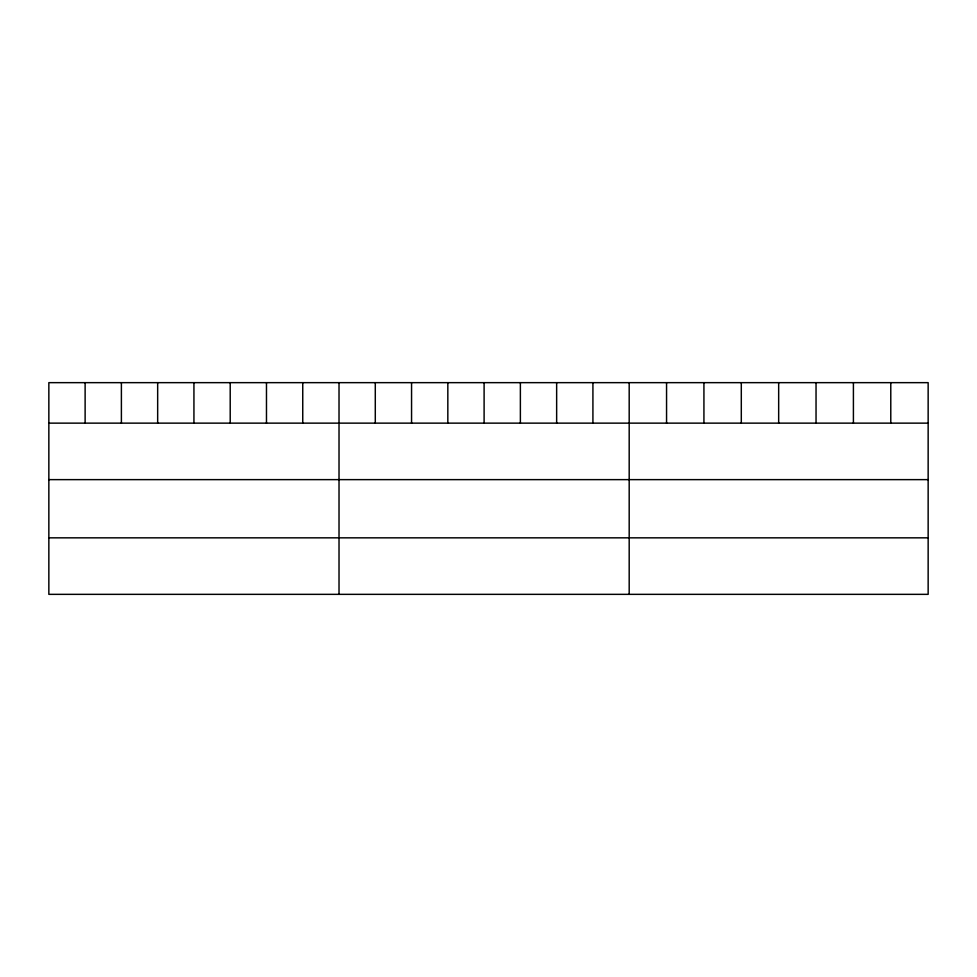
<?xml version="1.0" encoding="UTF-8"?>
<svg xmlns="http://www.w3.org/2000/svg" width="977" height="977" viewBox="0 0 977 977"><rect width="100%" height="100%" fill="white"/><g stroke="black" fill="none" stroke-linecap="round" stroke-linejoin="round"><path stroke-width="1.47" d="M928.15 423.139L928.15 594.346L48.85 594.346L48.85 382.654L928.15 382.654L928.15 423.139L48.85 423.139M48.85 479.634L928.15 479.634M48.85 537.838L928.15 537.838M890.78 382.654L890.78 423.139M853.409 382.654L853.409 423.139M816.039 382.654L816.039 423.139M778.669 382.654L778.669 423.139M741.299 382.654L741.299 423.139M703.928 382.654L703.928 423.139M666.558 382.654L666.558 423.139M629.188 382.654L629.188 594.346M592.917 382.654L592.917 423.139M556.646 382.654L556.646 423.139M520.375 382.654L520.375 423.139M484.103 382.654L484.103 423.139M447.832 382.654L447.832 423.139M411.561 382.654L411.561 423.139M375.29 382.654L375.29 423.139M339.019 382.654L339.019 594.346M302.748 382.654L302.748 423.139M266.477 382.654L266.477 423.139M230.206 382.654L230.206 423.139M193.935 382.654L193.935 423.139M157.663 382.654L157.663 423.139M121.392 382.654L121.392 423.139M85.121 382.654L85.121 423.139"/></g></svg>
